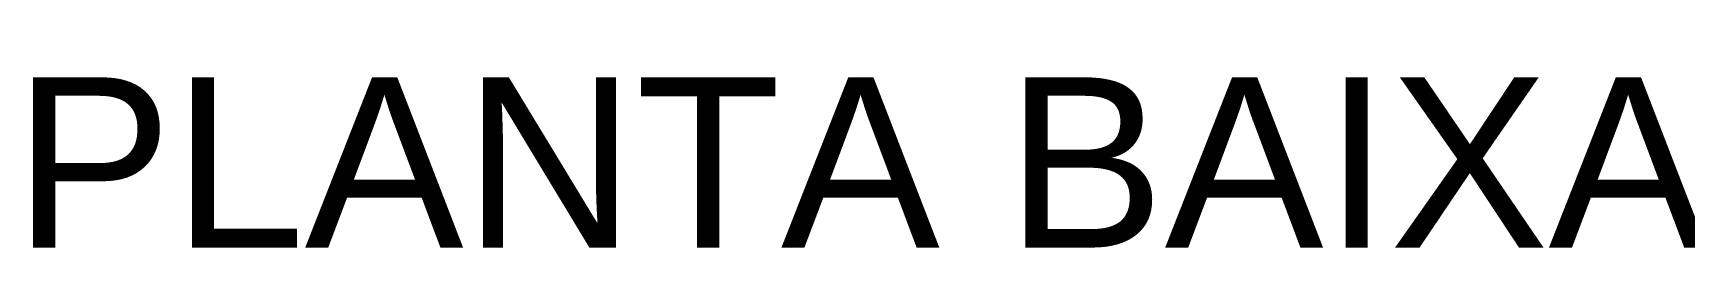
# Model space of a CAD drawing. Header units: millimetres. Extents: x 261 to 423, y 98 to 222.
# Drawn here: x 273.62 to 297.85, y 97.88 to 101.07 of the extents above; entities that cross this region are included whole.
import ezdxf

# ---------------------------------------------------------------- set-up
doc = ezdxf.new("R2010")
doc.units = ezdxf.units.MM
doc.layers.add('Letreros', color=2, linetype='Continuous')
doc.styles.get("Standard").update_dxf_attribs({"font": 'arial.ttf'})

msp = doc.modelspace()

# ---------------------------------------------------------------- texts
at = {"layer": 'Letreros'}
msp.add_text('PLANTA BAIXA TÉRREO', height=2.5, dxfattribs=at).set_placement((273.3378516302582, 97.91385840432758))

doc.saveas('drawing.dxf')
